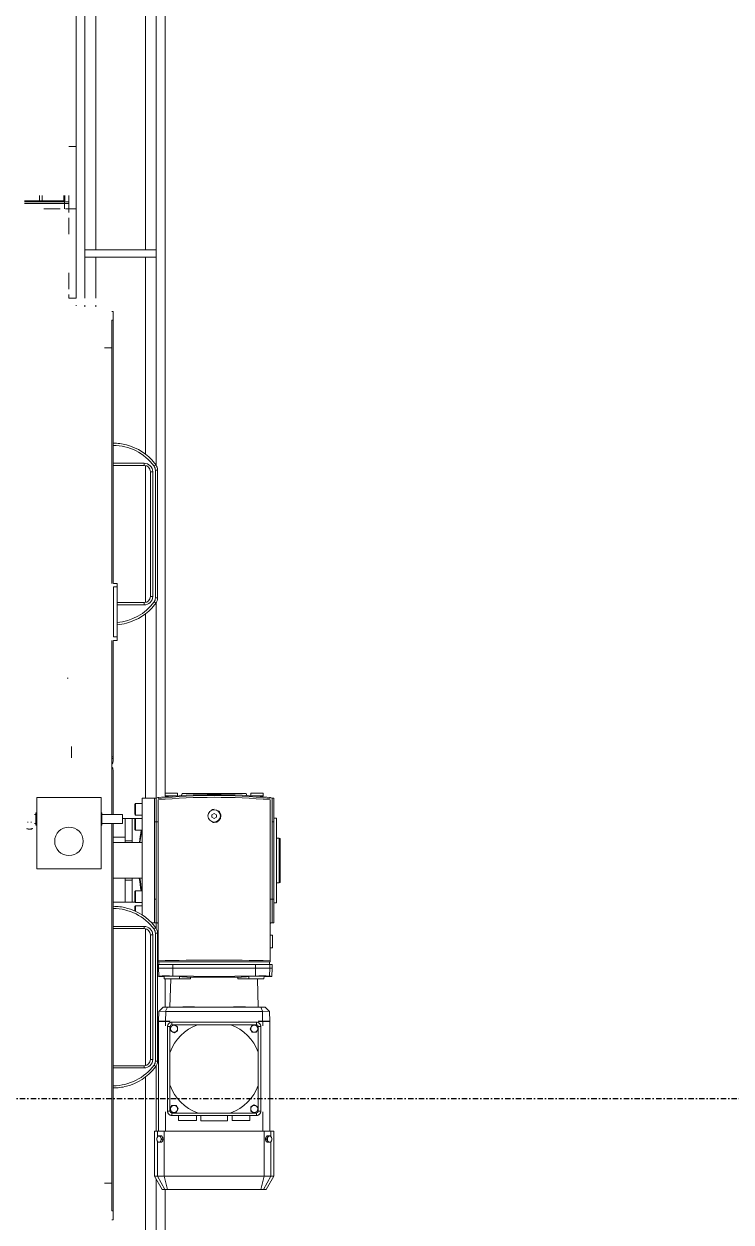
# Model space of a CAD drawing. Header units: millimetres. Extents: x 2179 to 48742, y 3478 to 161002.
# Drawn here: x 24041 to 24835, y 131659 to 133005 of the extents above; entities that cross this region are included whole.
import ezdxf

# ---------------------------------------------------------------- set-up
doc = ezdxf.new("R2010")
doc.units = ezdxf.units.MM
doc.linetypes.add('1_Čerchovaná 6_0mm', pattern=[12, 6, -3, 0, -3])
doc.layers.add('0-1', color=7, linetype='Continuous', lineweight=9)
doc.layers.add('2966-1_navrh dispozice stroju-HK_02_dwg-1', color=7, linetype='Continuous', lineweight=9, true_color=0x919191)
doc.layers.add('S-GRID-1', color=9, linetype='1_Čerchovaná 6_0mm', lineweight=25, true_color=0x808080)

# ---------------------------------------------------------------- blocks, each defined once
blk = doc.blocks.new('2966-1_navrh dispozice stroju-HK_02_dwg_SE2994-903397-1NP _ stroje')
at = {"layer": '0-1', "flags": 128}
blk.add_lwpolyline([(5293.5, 40.3), (5301.5, 40.3), (5301.5, 120.3), (5293.5, 120.3)], close=True, dxfattribs=at)
blk = doc.blocks.new('2966-1_navrh dispozice stroju-HK_02_dwg_SE2986-903400-1NP _ stroje')
at = {"layer": '0-1'}
for p, q in [((5535.4, 120.3), (4180.5, 120.3)), ((5909, 120.3), (5689.6, 120.3)), ((6055.4, 120.3), (6049, 120.3)), ((6282.9, 120.3), (6209.6, 120.3)), ((7575.5, 120.3), (6336.8, 120.3))]:
    blk.add_line(p, q, dxfattribs=at)
blk = doc.blocks.new('2966-1_navrh dispozice stroju-HK_02_dwg_SE2987-903401-1NP _ stroje')
at = {"layer": '0-1'}
for p, q in [((5293.5, 108.3), (4335.5, 108.3)), ((5523, 108.3), (5301.5, 108.3)), ((5689.3, 108.3), (5535.7, 108.3)), ((5909, 108.3), (5702.1, 108.3)), ((6209.3, 108.3), (6055.7, 108.3)), ((6443.5, 108.3), (6222.1, 108.3))]:
    blk.add_line(p, q, dxfattribs=at)
blk = doc.blocks.new('2966-1_navrh dispozice stroju-HK_02_dwg_SE2988-903402-1NP _ stroje')
at = {"layer": '0-1'}
for p, q in [((5293.5, 52.3), (4335.5, 52.3)), ((5347.5, 52.3), (5301.5, 52.3)), ((5357.5, 52.3), (5355.5, 52.3))]:
    blk.add_line(p, q, dxfattribs=at)
blk = doc.blocks.new('2966-1_navrh dispozice stroju-HK_02_dwg_SE2989-903403-1NP _ stroje')
at = {"layer": '0-1'}
for p, q in [((5347.5, 40.3), (4281.5, 40.3)), ((5357.5, 40.3), (5355.5, 40.3))]:
    blk.add_line(p, q, dxfattribs=at)
blk = doc.blocks.new('2966-1_navrh dispozice stroju-HK_02_dwg_SE2990-903404-1NP _ stroje')
at = {"layer": '0-1'}
blk.add_line((5177.5, 30.3), (4451.5, 30.3), dxfattribs=at)
blk = doc.blocks.new('2966-1_navrh dispozice stroju-HK_02_dwg_SE2991-903405-1NP _ stroje')
at = {"layer": '0-1'}
for p, q in [((5903.5, 130.3), (4180.5, 130.3)), ((6143.8, 130.3), (6112, 130.3)), ((7575.5, 130.3), (6348.5, 130.3))]:
    blk.add_line(p, q, dxfattribs=at)
blk = doc.blocks.new('2966-1_navrh dispozice stroju-HK_02_dwg_SE2985-903406-1NP _ stroje')
for name in ['2966-1_navrh dispozice stroju-HK_02_dwg_SE2991-903405-1NP _ stroje', '2966-1_navrh dispozice stroju-HK_02_dwg_SE2986-903400-1NP _ stroje', '2966-1_navrh dispozice stroju-HK_02_dwg_SE2987-903401-1NP _ stroje', '2966-1_navrh dispozice stroju-HK_02_dwg_SE2988-903402-1NP _ stroje', '2966-1_navrh dispozice stroju-HK_02_dwg_SE2989-903403-1NP _ stroje', '2966-1_navrh dispozice stroju-HK_02_dwg_SE2990-903404-1NP _ stroje']:
    blk.add_blockref(name, (0, 0))
blk = doc.blocks.new('2966-1_navrh dispozice stroju-HK_02_dwg_SE2979-903409-1NP _ stroje')
at = {"layer": '0-1'}
blk.add_line((5355.5, 30.3), (5356.1, 30.3), dxfattribs=at)
blk = doc.blocks.new('2966-1_navrh dispozice stroju-HK_02_dwg_SE2980-903410-1NP _ stroje')
at = {"layer": '0-1'}
for p, q in [((5247.5, 22.3), (5251.5, 22.3)), ((5257.3, 22.3), (5275.7, 22.3)), ((5319.3, 22.3), (5337.7, 22.3)), ((5343.5, 22.3), (5347.5, 22.3))]:
    blk.add_line(p, q, dxfattribs=at)
blk = doc.blocks.new('2966-1_navrh dispozice stroju-HK_02_dwg_SE2978-903411-1NP _ stroje')
at = {"layer": '0-1'}
for p, q in [((5247.5, 30.3), (5247.5, 22.3)), ((5232.5, 22.3), (5239.5, 22.3))]:
    blk.add_line(p, q, dxfattribs=at)
at = {"layer": '0-1', "flags": 128}
blk.add_lwpolyline([(5177.5, 22.3), (5177.5, 30.3), (5247.5, 30.3), (5347.5, 30.3), (5347.5, 22.3)], dxfattribs=at)
for name in ['2966-1_navrh dispozice stroju-HK_02_dwg_SE2979-903409-1NP _ stroje', '2966-1_navrh dispozice stroju-HK_02_dwg_SE2980-903410-1NP _ stroje']:
    blk.add_blockref(name, (0, 0))
blk = doc.blocks.new('2966-1_navrh dispozice stroju-HK_02_dwg_SE1628-904001-1NP _ stroje')
at = {"layer": '0-1'}
for p, q in [((5247.5, 17.3), (5241.5, 17.3)), ((5247.5, -5.9), (5247.5, 12.5))]:
    blk.add_line(p, q, dxfattribs=at)
at = {"layer": '0-1', "flags": 128}
blk.add_lwpolyline([(5241.5, -27.7), (5241.5, 17.3), (5241.5, 22.3), (5247.5, 22.3), (5247.5, 18.3)], dxfattribs=at)
blk = doc.blocks.new('2966-1_navrh dispozice stroju-HK_02_dwg_SE1397-904040-1NP _ stroje')
at = {"layer": '0-1'}
blk.add_line((6030.8, 96.3), (6035.8, 96.3), dxfattribs=at)
at = {"layer": '0-1', "flags": 128}
blk.add_lwpolyline([(6030, 104.3), (6030, 97.1), (6036.1, 97.1)], dxfattribs=at)
at = {"layer": '0-1'}
blk.add_arc((6030.8, 97.1), 0.8, 180, 270, dxfattribs=at)
blk = doc.blocks.new('2966-1_navrh dispozice stroju-HK_02_dwg_SE1396-904041-1NP _ stroje')
at = {"layer": '0-1'}
blk.add_line((5915.8, 96.3), (5927.2, 96.3), dxfattribs=at)
at = {"layer": '0-1', "flags": 128}
blk.add_lwpolyline([(5915, 104.3), (5915, 97.1), (5928, 97.1), (5928, 104.3)], dxfattribs=at)
at = {"layer": '0-1'}
for centre, start, end in [((5915.8, 97.1), 180, 270), ((5927.2, 97.1), 270, 0)]:
    blk.add_arc(centre, 0.8, start, end, dxfattribs=at)
blk = doc.blocks.new('2966-1_navrh dispozice stroju-HK_02_dwg_SE1394-904042-1NP _ stroje')
at = {"layer": '0-1'}
for p, q in [((5935.7, 252.3), (5909, 252.3)), ((6049, 252.3), (6022.3, 252.3))]:
    blk.add_line(p, q, dxfattribs=at)
blk = doc.blocks.new('2966-1_navrh dispozice stroju-HK_02_dwg_SE1395-904043-1NP _ stroje')
at = {"layer": '0-1'}
for start, end in [(180, 199.9327), (342.6228, 360)]:
    blk.add_arc((5929, 185.3), 7.5, start, end, dxfattribs=at)
blk = doc.blocks.new('2966-1_navrh dispozice stroju-HK_02_dwg_SE1393-904044-1NP _ stroje')
at = {"layer": '0-1'}
for p, q in [((5908.4, 248.4), (5908.6, 247.3)), ((6096, 247.3), (6096, 123.3)), ((6100, 231.5), (6100, 247.7)), ((5907.5, 240), (5906.5, 240)), ((5906.5, 130.5), (5907.5, 130.5)), ((5908.6, 123.3), (5908.4, 122.1)), ((6063, 122.3), (6063, 121.8)), ((6077, 121.8), (6077, 122.3)), ((6096, 122.8), (6096, 121.8)), ((6100, 121.8), (6100, 122.8)), ((5935.7, 118.3), (5935.7, 120.3))]:
    blk.add_line(p, q, dxfattribs=at)
at = {"layer": '0-1', "flags": 128}
for points in [[(5909, 252.3), (5909, 250.3), (5935.7, 250.3), (5935.7, 252.3), (6022.3, 252.3), (6022.3, 250.3)], [(6100, 139), (6100, 122.8), (6096, 122.8), (6096, 123.3), (6093, 123.3), (6093, 247.3), (6093, 248.3), (6091.6, 248.3), (5910.9, 248.3)], [(5931.5, 252.3), (5931.5, 255.3), (6026.5, 255.3), (6026.5, 252.3)], [(6049, 252.3), (6049, 250.3), (6022.3, 250.3), (5935.7, 250.3)], [(6063, 248.3), (6063, 250.8), (6077, 250.8), (6077, 248.3)], [(6093, 247.3), (6096, 247.3), (6096, 247.7), (6096, 250.3), (6100, 250.3), (6100, 247.7), (6096, 247.7)], [(5906.4, 226.3), (5903.5, 226.3), (5903.5, 240.3), (5906.5, 240.3), (5906.5, 227.7)], [(6096, 231.5), (6100, 231.5), (6100, 139), (6096, 139)], [(5906.2, 221.8), (5904, 221.3), (5904, 149.3), (5906.2, 148.7)], [(5906.5, 142.9), (5906.5, 130.3), (5903.5, 130.3), (5903.5, 144.3), (5906.4, 144.3)], [(6093, 123.3), (6093, 122.3), (6091.6, 122.3), (5910.9, 122.3)], [(5909, 118.3), (5909, 120.3), (5935.7, 120.3), (6022.3, 120.3)], [(6022.3, 118.3), (6022.3, 120.3), (6049, 120.3), (6049, 118.3)]]:
    blk.add_lwpolyline(points, dxfattribs=at)
blk.add_lwpolyline([(5931.9, 185.3), (5930.5, 182.8), (5927.6, 182.8), (5926.2, 185.3), (5927.6, 187.8), (5930.5, 187.8)], close=True, dxfattribs=at)
at = {"layer": '0-1'}
blk.add_circle((5929, 185.3), 7, dxfattribs=at)
for centre, radius, start, end in [((6505, 185.3), 600, 173.9635, 186.0351), ((6506, 185.3), 600, 173.9728, 186.0272), ((6621.9, 185.3), 713.8, 174.9363, 185.0637), ((5906, 250.3), 3, 319.8126, 360), ((6052, 250.3), 3, 180, 221.8103), ((9433, 185.3), 3342, 178.9199, 181.0801), ((5929, 185.3), 7.5, 90, 140.9121), ((5929, 185.3), 7.5, 360, 90), ((5906, 120.3), 3, 0, 39.0859), ((6052, 120.3), 3, 138.1897, 180)]:
    blk.add_arc(centre, radius, start, end, dxfattribs=at)
for points in [[(6022.3, 250.3), (6022.3, 249.9), (6022.4, 249.2), (6022.5, 248.5), (6022.6, 248.2)], [(5935.7, 120.3), (5935.7, 120.6), (5935.7, 121.3), (5935.6, 122), (5935.4, 122.4)]]:
    blk.add_open_spline(points, degree=3, knots=[0, 0, 0, 0, 0.500021, 1, 1, 1, 1], dxfattribs=at)
for name in ['2966-1_navrh dispozice stroju-HK_02_dwg_SE1394-904042-1NP _ stroje', '2966-1_navrh dispozice stroju-HK_02_dwg_SE1395-904043-1NP _ stroje']:
    blk.add_blockref(name, (0, 0))
blk = doc.blocks.new('2966-1_navrh dispozice stroju-HK_02_dwg_SE1392-904045-1NP _ stroje')
at = {"layer": '0-1'}
blk.add_line((5932.7, 96.3), (5944.1, 96.3), dxfattribs=at)
at = {"layer": '0-1', "flags": 128}
blk.add_lwpolyline([(5931.9, 104.3), (5931.9, 97.1), (5944.9, 97.1), (5944.9, 104.3)], dxfattribs=at)
at = {"layer": '0-1'}
for centre, start, end in [((5932.7, 97.1), 180, 270), ((5944.1, 97.1), 270, 0)]:
    blk.add_arc(centre, 0.8, start, end, dxfattribs=at)
blk = doc.blocks.new('2966-1_navrh dispozice stroju-HK_02_dwg_SE1391-904046-1NP _ stroje')
at = {"layer": '0-1'}
blk.add_line((6014, 96.3), (6025.4, 96.3), dxfattribs=at)
at = {"layer": '0-1', "flags": 128}
blk.add_lwpolyline([(6013.2, 104.3), (6013.2, 97.1), (6026.2, 97.1), (6026.2, 104.3)], dxfattribs=at)
at = {"layer": '0-1'}
for centre, start, end in [((6014, 97.1), 180, 270), ((6025.4, 97.1), 270, 0)]:
    blk.add_arc(centre, 0.8, start, end, dxfattribs=at)
blk = doc.blocks.new('2966-1_navrh dispozice stroju-HK_02_dwg_SE1388-904047-1NP _ stroje')
at = {"layer": '0-1'}
for p, q in [((6159.6, 246.9), (6159.6, 247.7)), ((6159.6, 239.7), (6159.6, 240.6))]:
    blk.add_line(p, q, dxfattribs=at)
blk = doc.blocks.new('2966-1_navrh dispozice stroju-HK_02_dwg_SE1389-904048-1NP _ stroje')
at = {"layer": '0-1'}
for p, q in [((6159.6, 238.5), (6159.6, 239.7)), ((6159.6, 130.8), (6159.6, 132))]:
    blk.add_line(p, q, dxfattribs=at)
blk = doc.blocks.new('2966-1_navrh dispozice stroju-HK_02_dwg_SE1390-904049-1NP _ stroje')
at = {"layer": '0-1'}
for p, q in [((6159.6, 129.9), (6159.6, 130.8)), ((6159.6, 122.8), (6159.6, 123.6))]:
    blk.add_line(p, q, dxfattribs=at)
blk = doc.blocks.new('2966-1_navrh dispozice stroju-HK_02_dwg_SE1387-904050-1NP _ stroje')
at = {"layer": '0-1'}
for p, q in [((6100, 247.7), (6108.7, 247.5)), ((6148.5, 247.2), (6159.6, 247.7)), ((6143.7, 234.8), (6112, 234)), ((6143.8, 240), (6143.9, 237.8)), ((6143.3, 150.2), (6143.8, 130.5)), ((6112, 136.5), (6143.7, 135.7)), ((6100, 122.8), (6108.7, 123)), ((6109.4, 121.8), (6109.8, 129.2)), ((6159.6, 130.8), (6148.5, 131)), ((6159.6, 122.8), (6148.5, 123.3))]:
    blk.add_line(p, q, dxfattribs=at)
at = {"layer": '0-1', "flags": 128}
for points in [[(6109.8, 241.3), (6109.4, 249.9), (6100, 250.2)], [(6148.5, 247.2), (6143.9, 242.5), (6143.8, 240), (6143.3, 220.3)], [(6159.6, 239.7), (6148.5, 239.5), (6148.3, 239.7), (6148.5, 247.2)], [(6100, 139), (6108.7, 139), (6109.4, 185.3), (6108.7, 231.5), (6100, 231.5)], [(6108.9, 241.3), (6112, 241.2), (6112, 224.1), (6109.3, 224.1)], [(6148.5, 239.5), (6148.5, 131), (6148.3, 130.8), (6143.9, 132.8), (6143.9, 237.8), (6148.3, 239.7)], [(6112, 224.1), (6112, 211.9), (6110.2, 211.8), (6110.2, 158.7), (6112, 158.6), (6112, 146.4)], [(6109.3, 146.4), (6112, 146.4), (6112, 129.3), (6108.9, 129.2)], [(6143.9, 132.8), (6143.8, 130.5), (6143.9, 128), (6148.5, 123.3), (6148.3, 130.8)]]:
    blk.add_lwpolyline(points, dxfattribs=at)
at = {"layer": '0-1'}
for centre, radius, start, end in [((6280.5, 239.8), 171.9, 177.432, 182.7643), ((6174.7, 232.3), 67.7, 164.8582, 167.052), ((6259.3, 235.8), 150.5, 177.8922, 184.4478), ((6286.6, 130.7), 178, 177.3275, 182.4763), ((6267, 134.6), 158.2, 175.7123, 181.9477)]:
    blk.add_arc(centre, radius, start, end, dxfattribs=at)
for points, degree, knots in [([(6110.2, 211.8), (6110, 214.1), (6109.7, 218), (6109.5, 221.8), (6109.3, 224.1)], 2, [0, 0, 0, 0.375, 0.625, 1, 1, 1]), ([(6143.3, 150.2), (6143.6, 161.9), (6143.8, 185.3), (6143.6, 208.6), (6143.3, 220.3)], 3, [0, 0, 0, 0, 0.5, 1, 1, 1, 1]), ([(6109.3, 146.4), (6109.5, 148.7), (6109.7, 152.6), (6110, 156.4), (6110.2, 158.7)], 2, [0, 0, 0, 0.375, 0.625, 1, 1, 1])]:
    blk.add_open_spline(points, degree=degree, knots=knots, dxfattribs=at)
for name in ['2966-1_navrh dispozice stroju-HK_02_dwg_SE1388-904047-1NP _ stroje', '2966-1_navrh dispozice stroju-HK_02_dwg_SE1389-904048-1NP _ stroje', '2966-1_navrh dispozice stroju-HK_02_dwg_SE1390-904049-1NP _ stroje']:
    blk.add_blockref(name, (0, 0))
blk = doc.blocks.new('2966-1_navrh dispozice stroju-HK_02_dwg_SE1385-904051-1NP _ stroje')
at = {"layer": '0-1'}
for p, q in [((6159.6, 238.5), (6159.6, 234.8)), ((6159.6, 135.8), (6159.6, 132))]:
    blk.add_line(p, q, dxfattribs=at)
blk = doc.blocks.new('2966-1_navrh dispozice stroju-HK_02_dwg_SE1386-904052-1NP _ stroje')
at = {"layer": '0-1'}
for p, q in [((6160, 234.9), (6160, 238.5)), ((6160, 132), (6160, 135.6))]:
    blk.add_line(p, q, dxfattribs=at)
blk = doc.blocks.new('2966-1_navrh dispozice stroju-HK_02_dwg_SE1384-904053-1NP _ stroje')
at = {"layer": '0-1', "flags": 128}
for points in [[(6159.6, 247.8), (6159.6, 246.9), (6160, 246.9), (6160, 247.8)], [(6160, 132), (6159.6, 132), (6159.6, 129.9), (6160, 129.9)]]:
    blk.add_lwpolyline(points, close=True, dxfattribs=at)
for points in [[(6159.6, 246.9), (6159.6, 240.6), (6160, 240.6), (6160, 246.9)], [(6159.6, 240.6), (6159.6, 238.5), (6160, 238.5), (6160, 240.6)], [(6159.6, 129.9), (6159.6, 123.6), (6160, 123.6), (6160, 129.9)], [(6159.6, 123.6), (6159.6, 122.8), (6160, 122.8), (6160, 123.6)]]:
    blk.add_lwpolyline(points, dxfattribs=at)
for name in ['2966-1_navrh dispozice stroju-HK_02_dwg_SE1385-904051-1NP _ stroje', '2966-1_navrh dispozice stroju-HK_02_dwg_SE1386-904052-1NP _ stroje']:
    blk.add_blockref(name, (0, 0))
blk = doc.blocks.new('2966-1_navrh dispozice stroju-HK_02_dwg_SE1381-904054-1NP _ stroje')
at = {"layer": '0-1'}
for p, q in [((6160, 130.8), (6164.7, 130.8)), ((6261.4, 130.8), (6282.9, 130.8))]:
    blk.add_line(p, q, dxfattribs=at)
blk = doc.blocks.new('2966-1_navrh dispozice stroju-HK_02_dwg_SE1382-904055-1NP _ stroje')
at = {"layer": '0-1'}
for p, q in [((6160, 239.8), (6164.7, 239.8)), ((6261.4, 239.8), (6282.9, 239.8))]:
    blk.add_line(p, q, dxfattribs=at)
blk = doc.blocks.new('2966-1_navrh dispozice stroju-HK_02_dwg_SE1383-904056-1NP _ stroje')
at = {"layer": '0-1'}
for p, q in [((6160, 234.9), (6160, 239.8)), ((6160, 130.8), (6160, 135.6))]:
    blk.add_line(p, q, dxfattribs=at)
blk = doc.blocks.new('2966-1_navrh dispozice stroju-HK_02_dwg_SE1380-904057-1NP _ stroje')
at = {"layer": '0-1', "flags": 128}
for points in [[(6160, 239.8), (6160, 247.8), (6282.9, 247.8)], [(6160, 130.8), (6160, 122.8), (6282.9, 122.8)]]:
    blk.add_lwpolyline(points, dxfattribs=at)
for name in ['2966-1_navrh dispozice stroju-HK_02_dwg_SE1382-904055-1NP _ stroje', '2966-1_navrh dispozice stroju-HK_02_dwg_SE1383-904056-1NP _ stroje', '2966-1_navrh dispozice stroju-HK_02_dwg_SE1381-904054-1NP _ stroje']:
    blk.add_blockref(name, (0, 0))
blk = doc.blocks.new('2966-1_navrh dispozice stroju-HK_02_dwg_SE1379-904058-1NP _ stroje')
at = {"layer": '0-1'}
for p, q in [((6160.5, 137.8), (6160.5, 232.8)), ((6165.5, 237.8), (6260.5, 237.8)), ((6265.5, 232.8), (6265.5, 137.8)), ((6260.5, 132.8), (6165.5, 132.8))]:
    blk.add_line(p, q, dxfattribs=at)
at = {"layer": '0-1', "flags": 128}
for points in [[(6265.5, 225.3), (6270.9, 225.3), (6270.9, 205.3), (6265.5, 205.3)], [(6265.5, 200.3), (6271.4, 200.3), (6271.4, 170.3), (6265.5, 170.3)], [(6265.5, 165.3), (6270.9, 165.3), (6270.9, 145.3), (6265.5, 145.3)]]:
    blk.add_lwpolyline(points, dxfattribs=at)
at = {"layer": '0-1'}
for centre, start, end in [((6165.5, 232.8), 89.9984, 180.0016), ((6260.5, 232.8), 359.9984, 90.0016), ((6165.5, 137.8), 179.9984, 270.0016), ((6260.5, 137.8), 269.9984, 0.0016)]:
    blk.add_arc(centre, 5, start, end, dxfattribs=at)
blk = doc.blocks.new('2966-1_navrh dispozice stroju-HK_02_dwg_SE1375-904059-1NP _ stroje')
at = {"layer": '0-1'}
for p, q in [((6163.5, 140.4), (6163.5, 166.4)), ((6163.5, 137.8), (6163.5, 140.1))]:
    blk.add_line(p, q, dxfattribs=at)
blk = doc.blocks.new('2966-1_navrh dispozice stroju-HK_02_dwg_SE1376-904060-1NP _ stroje')
at = {"layer": '0-1'}
for p, q in [((6165.5, 234.8), (6167.9, 234.8)), ((6168.2, 234.8), (6194.2, 234.8))]:
    blk.add_line(p, q, dxfattribs=at)
blk = doc.blocks.new('2966-1_navrh dispozice stroju-HK_02_dwg_SE1377-904061-1NP _ stroje')
at = {"layer": '0-1'}
for p, q in [((6262.6, 232.8), (6262.6, 230.4)), ((6262.6, 230.1), (6262.6, 204.1))]:
    blk.add_line(p, q, dxfattribs=at)
blk = doc.blocks.new('2966-1_navrh dispozice stroju-HK_02_dwg_SE1378-904062-1NP _ stroje')
at = {"layer": '0-1'}
for p, q in [((6257.9, 135.7), (6231.9, 135.7)), ((6260.5, 135.7), (6258.2, 135.7))]:
    blk.add_line(p, q, dxfattribs=at)
blk = doc.blocks.new('2966-1_navrh dispozice stroju-HK_02_dwg_SE1374-904063-1NP _ stroje')
at = {"layer": '0-1', "flags": 128}
for points in [[(6163.5, 166.4), (6163.5, 204.1), (6163.5, 232.8), (6160.5, 232.8), (6160.5, 137.8), (6163.5, 137.8)], [(6194.2, 234.8), (6231.9, 234.8), (6260.5, 234.8), (6260.5, 237.8), (6165.5, 237.8), (6165.5, 234.8)], [(6262.6, 204.1), (6262.6, 166.4), (6262.6, 137.8), (6265.5, 137.8), (6265.5, 232.8), (6262.6, 232.8)], [(6231.9, 135.7), (6194.2, 135.7), (6165.5, 135.7), (6165.5, 132.8), (6260.5, 132.8), (6260.5, 135.7)]]:
    blk.add_lwpolyline(points, dxfattribs=at)
for points in [[(6168, 234.9), (6172, 232.6), (6172, 230.3), (6172, 227.9), (6168, 225.6), (6164, 227.9), (6164, 230.3), (6164, 232.6)], [(6262.7, 230.3), (6260.4, 226.3), (6258, 226.3), (6255.7, 226.3), (6253.4, 230.3), (6255.7, 234.3), (6258, 234.3), (6260.4, 234.3)], [(6163.4, 140.3), (6165.7, 144.3), (6168, 144.3), (6170.4, 144.3), (6172.7, 140.3), (6170.4, 136.3), (6168, 136.3), (6165.7, 136.3)], [(6258, 135.6), (6254, 137.9), (6254, 140.3), (6254, 142.6), (6258, 144.9), (6262, 142.6), (6262, 140.3), (6262, 137.9)]]:
    blk.add_lwpolyline(points, close=True, dxfattribs=at)
at = {"layer": '0-1'}
for centre, radius, start, end in [((6165.5, 232.8), 5, 90, 180), ((6213, 185.3), 53, 110.7871, 159.2129), ((6165.5, 232.8), 2.05, 90, 180), ((6168, 230.3), 4, 360, 180), ((6168, 230.3), 4, 180, 0), ((6213, 185.3), 53, 20.7871, 69.2129), ((6258, 230.3), 4, 90, 270), ((6258, 230.3), 4, 270, 90), ((6260.5, 232.8), 5, 0, 90), ((6260.5, 232.8), 2.05, 0, 90), ((6213, 185.3), 53, 200.7871, 249.2129), ((6213, 185.3), 53, 290.7871, 339.2129), ((6165.5, 137.8), 5, 180, 270), ((6165.5, 137.8), 2.05, 180, 270), ((6168, 140.3), 4, 90, 270), ((6168, 140.3), 4, 270, 90), ((6258, 140.3), 4, 0, 180), ((6258, 140.3), 4, 180, 0), ((6260.5, 137.8), 2.05, 270, 360), ((6260.5, 137.8), 5, 270, 360)]:
    blk.add_arc(centre, radius, start, end, dxfattribs=at)
for name in ['2966-1_navrh dispozice stroju-HK_02_dwg_SE1376-904060-1NP _ stroje', '2966-1_navrh dispozice stroju-HK_02_dwg_SE1377-904061-1NP _ stroje', '2966-1_navrh dispozice stroju-HK_02_dwg_SE1375-904059-1NP _ stroje', '2966-1_navrh dispozice stroju-HK_02_dwg_SE1378-904062-1NP _ stroje']:
    blk.add_blockref(name, (0, 0))
blk = doc.blocks.new('2966-1_navrh dispozice stroju-HK_02_dwg_SE1370-904064-1NP _ stroje')
at = {"layer": '0-1'}
for points, knots in [([(6289.1, 244.1), (6289.4, 243.7), (6290.2, 243.2), (6291.2, 243), (6291.7, 243)], [0, 0, 0, 0, 0.499817, 1, 1, 1, 1]), ([(6292.2, 243), (6292.7, 243), (6293.7, 243.2), (6294.5, 243.7), (6294.8, 244.1)], [0, 0, 0, 0, 0.500183, 1, 1, 1, 1])]:
    blk.add_open_spline(points, degree=3, knots=knots, dxfattribs=at)
blk = doc.blocks.new('2966-1_navrh dispozice stroju-HK_02_dwg_SE1371-904065-1NP _ stroje')
at = {"layer": '0-1'}
for points, knots in [([(6291.7, 127.9), (6291.2, 127.9), (6290.2, 127.7), (6289.4, 127.2), (6289.1, 126.8)], [0, 0, 0, 0, 0.500183, 1, 1, 1, 1]), ([(6294.8, 126.8), (6294.5, 127.2), (6293.7, 127.7), (6292.7, 127.9), (6292.2, 127.9)], [0, 0, 0, 0, 0.499817, 1, 1, 1, 1])]:
    blk.add_open_spline(points, degree=3, knots=knots, dxfattribs=at)
blk = doc.blocks.new('2966-1_navrh dispozice stroju-HK_02_dwg_SE1372-904066-1NP _ stroje')
at = {"layer": '0-1'}
for p, q in [((6282.9, 121.5), (6289.7, 121.5)), ((6294.2, 121.5), (6333.5, 121.5))]:
    blk.add_line(p, q, dxfattribs=at)
blk = doc.blocks.new('2966-1_navrh dispozice stroju-HK_02_dwg_SE1373-904067-1NP _ stroje')
at = {"layer": '0-1'}
for p, q in [((6282.9, 249), (6289, 249)), ((6294.9, 249), (6333.5, 249))]:
    blk.add_line(p, q, dxfattribs=at)
blk = doc.blocks.new('2966-1_navrh dispozice stroju-HK_02_dwg_SE1369-904068-1NP _ stroje')
at = {"layer": '0-1'}
for p, q in [((6291.9, 242.9), (6291.9, 244.4)), ((6333.5, 249), (6333.5, 252.2))]:
    blk.add_line(p, q, dxfattribs=at)
at = {"layer": '0-1', "flags": 128}
for points in [[(6348.5, 240.7), (6348.5, 243.5), (6333.5, 252.2), (6282.9, 252.2), (6282.9, 249), (6282.9, 241.3)], [(6348.5, 237.6), (6348.5, 240.7), (6333.5, 249), (6333.5, 241.3), (6282.9, 241.3), (6282.9, 129.2)], [(6295.4, 248.7), (6295.4, 247.5), (6295.4, 245.8), (6295.4, 244.3), (6293.7, 243.6), (6291.9, 242.9), (6290.2, 243.6), (6288.4, 244.3), (6288.4, 245.8), (6288.4, 247.5), (6288.4, 248.7)], [(6333.5, 118.3), (6282.9, 118.3), (6282.9, 121.5), (6282.9, 129.2), (6333.5, 129.2), (6333.5, 241.3), (6348.5, 237.6), (6348.5, 132.9)], [(6288.4, 122.2), (6288.4, 123.4), (6288.4, 125.1), (6288.4, 126.6), (6290.2, 127.3), (6291.9, 128), (6291.9, 126.5)], [(6291.9, 128), (6293.7, 127.3), (6295.4, 126.6), (6295.4, 125.1), (6295.4, 123.4), (6295.4, 122.2)], [(6348.5, 129.8), (6348.5, 132.9), (6333.5, 129.2), (6333.5, 121.5)]]:
    blk.add_lwpolyline(points, dxfattribs=at)
blk.add_lwpolyline([(6348.5, 127), (6333.5, 118.3), (6333.5, 121.5), (6348.5, 129.8)], close=True, dxfattribs=at)
at = {"layer": '0-1'}
for centre, radius, start, end in [((6294.3, 239.7), 10.7, 112.8096, 123.4448), ((6290.3, 245.5), 1.81, 163.1136, 209.9078), ((6287.1, 237.7), 8.27, 67.9417, 80.5682), ((6293.3, 241.9), 8.27, 99.4318, 112.0583), ((6286, 235.4), 10.7, 56.5552, 67.1904), ((6290.6, 241.9), 8.27, 67.9417, 80.5682), ((6297.8, 235.4), 10.7, 112.8096, 123.4448), ((6289.5, 239.7), 10.7, 56.5552, 67.1904), ((6296.8, 237.7), 8.27, 99.4318, 112.0583), ((6293.6, 245.5), 1.81, 330.0328, 16.9458), ((6287.1, 133.2), 8.27, 279.4318, 292.0583), ((6294.3, 131.2), 10.7, 236.5552, 247.1904), ((6286, 135.4), 10.7, 292.8096, 303.4448), ((6293.3, 129), 8.27, 247.9417, 260.5682), ((6297.8, 135.4), 10.7, 236.5552, 247.1904), ((6290.6, 129), 8.27, 279.4318, 292.0583), ((6296.8, 133.2), 8.27, 247.9417, 260.5682), ((6289.5, 131.2), 10.7, 292.8096, 303.4448)]:
    blk.add_arc(centre, radius, start, end, dxfattribs=at)
for points, knots in [([(6290.2, 249.6), (6289.9, 249.5), (6289.5, 249.2), (6289, 248.8), (6288.6, 248.3), (6288.4, 247.8), (6288.4, 247.5)], [0, 0, 0, 0, 0.333545, 0.500261, 0.66691, 1, 1, 1, 1]), ([(6288.4, 247.5), (6288.4, 247.1), (6288.6, 246.6), (6289, 246.1), (6289.5, 245.7), (6289.9, 245.4), (6290.2, 245.3)], [0, 0, 0, 0, 0.33309, 0.499739, 0.666455, 1, 1, 1, 1]), ([(6295.4, 247.5), (6295.4, 247.8), (6295.3, 248.3), (6294.9, 248.8), (6294.4, 249.2), (6294, 249.5), (6293.7, 249.6)], [0, 0, 0, 0, 0.33309, 0.499739, 0.666455, 1, 1, 1, 1]), ([(6293.7, 245.3), (6294, 245.4), (6294.4, 245.7), (6294.9, 246.1), (6295.3, 246.6), (6295.4, 247.1), (6295.4, 247.5)], [0, 0, 0, 0, 0.333545, 0.500261, 0.66691, 1, 1, 1, 1]), ([(6290.2, 125.6), (6289.9, 125.5), (6289.5, 125.2), (6289, 124.8), (6288.6, 124.2), (6288.4, 123.8), (6288.4, 123.4)], [0, 0, 0, 0, 0.333545, 0.500261, 0.66691, 1, 1, 1, 1]), ([(6288.4, 123.4), (6288.4, 123.1), (6288.6, 122.6), (6289, 122.1), (6289.5, 121.7), (6289.9, 121.4), (6290.2, 121.3)], [0, 0, 0, 0, 0.33309, 0.499739, 0.666455, 1, 1, 1, 1]), ([(6295.4, 123.4), (6295.4, 123.8), (6295.3, 124.2), (6294.9, 124.8), (6294.4, 125.2), (6294, 125.5), (6293.7, 125.6)], [0, 0, 0, 0, 0.33309, 0.499739, 0.666455, 1, 1, 1, 1]), ([(6293.7, 121.3), (6294, 121.4), (6294.4, 121.7), (6294.9, 122.1), (6295.3, 122.6), (6295.4, 123.1), (6295.4, 123.4)], [0, 0, 0, 0, 0.333545, 0.500261, 0.66691, 1, 1, 1, 1])]:
    blk.add_open_spline(points, degree=3, knots=knots, dxfattribs=at)
for points in [[(6293.7, 249.6), (6293.1, 249.8), (6291.9, 250), (6290.7, 249.8), (6290.2, 249.6)], [(6290.2, 245.3), (6290.7, 245.1), (6291.9, 244.9), (6293.1, 245.1), (6293.7, 245.3)], [(6293.7, 125.6), (6293.1, 125.8), (6291.9, 126), (6290.7, 125.8), (6290.2, 125.6)], [(6290.2, 121.3), (6290.7, 121.1), (6291.9, 120.8), (6293.1, 121.1), (6293.7, 121.3)]]:
    blk.add_open_spline(points, degree=3, dxfattribs=at)
for name in ['2966-1_navrh dispozice stroju-HK_02_dwg_SE1373-904067-1NP _ stroje', '2966-1_navrh dispozice stroju-HK_02_dwg_SE1370-904064-1NP _ stroje', '2966-1_navrh dispozice stroju-HK_02_dwg_SE1372-904066-1NP _ stroje', '2966-1_navrh dispozice stroju-HK_02_dwg_SE1371-904065-1NP _ stroje']:
    blk.add_blockref(name, (0, 0))
blk = doc.blocks.new('2966-1_navrh dispozice stroju-HK_02_dwg_SE1368-904069-1NP _ stroje')
at = {"layer": '0-1'}
blk.add_line((5944.9, 104), (5959, 102), dxfattribs=at)
at = {"layer": '0-1', "flags": 128}
blk.add_lwpolyline([(6040.1, 104.3), (5909, 104.3), (5909, 118.3), (6049.1, 118.3), (6049.1, 115.1)], dxfattribs=at)
at = {"layer": '0-1'}
for centre, radius, start, end in [((6109.5, 1284.9), 1193, 262.0677, 262.754), ((5469.9, 3926.9), 3861.3, 277.8769, 278.0891), ((5352.6, 4725.2), 4668.9, 277.9584, 278.1337)]:
    blk.add_arc(centre, radius, start, end, dxfattribs=at)
blk = doc.blocks.new('2966-1_navrh dispozice stroju-HK_02_dwg_SE1367-904070-1NP _ stroje')
at = {"layer": '0-1', "flags": 128}
blk.add_lwpolyline([(5939, 255.3), (5939, 255.3), (6019, 255.3)], dxfattribs=at)
blk = doc.blocks.new('2966-1_navrh dispozice stroju-HK_02_dwg_SE1366-904071-1NP _ stroje')
at = {"layer": '0-1'}
blk.add_line((6004, 255.3), (6004, 258.3), dxfattribs=at)
at = {"layer": '0-1', "flags": 128}
blk.add_lwpolyline([(5954, 255.3), (5954, 258.3), (5954.2, 259.3), (6003.9, 259.3), (6004, 258.3), (5954, 258.3)], dxfattribs=at)
blk = doc.blocks.new('2966-1_navrh dispozice stroju-HK_02_dwg_SE1346-904075-1NP _ stroje')
at = {"layer": '0-1'}
for p, q in [((5936.3, -20), (5935.8, -20)), ((5935.8, -24), (5936.3, -24))]:
    blk.add_line(p, q, dxfattribs=at)
for points, knots in [([(5943.2, -25.1), (5943.2, -25.1), (5943.3, -25), (5943.3, -24.9), (5943.4, -24.8), (5943.4, -24.7), (5943.4, -24.6), (5943.5, -24.5), (5943.5, -24.4), (5943.5, -24.3), (5943.5, -24.2), (5943.5, -24.1), (5943.6, -24), (5943.6, -23.9), (5943.6, -23.9), (5943.6, -23.8), (5943.6, -23.7), (5943.6, -23.6), (5943.7, -23.5), (5943.7, -23.4), (5943.7, -23.3), (5943.7, -23.2), (5943.7, -23.1), (5943.7, -23), (5943.7, -22.9), (5943.7, -22.8), (5943.7, -22.7), (5943.7, -22.6), (5943.7, -22.5), (5943.7, -22.4), (5943.7, -22.3), (5943.8, -22.2), (5943.8, -22.1), (5943.8, -22), (5943.8, -21.9), (5943.8, -21.9), (5943.8, -21.8), (5943.7, -21.7), (5943.7, -21.6), (5943.7, -21.5), (5943.7, -21.4), (5943.7, -21.3), (5943.7, -21.2), (5943.7, -21.1), (5943.7, -21), (5943.7, -20.9), (5943.7, -20.8), (5943.7, -20.7), (5943.7, -20.6), (5943.7, -20.5), (5943.6, -20.4), (5943.6, -20.3), (5943.6, -20.2), (5943.6, -20.1), (5943.6, -20), (5943.6, -20), (5943.5, -19.9), (5943.5, -19.8), (5943.5, -19.7), (5943.5, -19.6), (5943.5, -19.5), (5943.4, -19.4), (5943.4, -19.3), (5943.4, -19.2), (5943.3, -19.1), (5943.3, -19), (5943.3, -19), (5943.2, -18.9), (5943.2, -18.8), (5943.1, -18.7), (5943, -18.6), (5943, -18.5), (5942.9, -18.5), (5942.8, -18.5)], [0, 0, 0, 0, 0.0274, 0.041098, 0.054797, 0.068495, 0.082193, 0.095891, 0.109591, 0.12329, 0.136989, 0.150687, 0.164385, 0.178082, 0.191779, 0.205477, 0.219174, 0.232871, 0.246568, 0.260265, 0.273962, 0.287658, 0.301355, 0.315052, 0.328749, 0.342446, 0.356142, 0.369839, 0.383536, 0.397233, 0.41093, 0.424626, 0.438323, 0.45202, 0.465717, 0.479413, 0.49311, 0.506807, 0.520504, 0.534201, 0.547897, 0.561594, 0.575291, 0.588988, 0.602685, 0.616381, 0.630078, 0.643775, 0.657472, 0.671169, 0.684866, 0.698563, 0.71226, 0.725957, 0.739655, 0.753352, 0.76705, 0.780748, 0.794446, 0.808146, 0.821845, 0.835544, 0.849242, 0.86294, 0.876638, 0.890337, 0.904036, 0.917739, 0.931441, 0.945144, 0.958863, 0.972582, 1, 1, 1, 1]), ([(5944, -22), (5944, -21.6), (5944, -21.1), (5943.9, -20.3), (5943.8, -19.6), (5943.6, -19.1), (5943.3, -18.8)], [0, 0, 0, 0, 0.33347, 0.500201, 0.666928, 1, 1, 1, 1])]:
    blk.add_open_spline(points, degree=3, knots=knots, dxfattribs=at)
blk = doc.blocks.new('2966-1_navrh dispozice stroju-HK_02_dwg_SE1332-904077-1NP _ stroje')
at = {"layer": '0-1'}
for p, q in [((5403.5, 70.3), (5667.9, 70.3)), ((5731.9, 70.3), (5927.5, 70.3)), ((5937.5, 70.3), (6341.5, 70.3))]:
    blk.add_line(p, q, dxfattribs=at)
blk = doc.blocks.new('2966-1_navrh dispozice stroju-HK_02_dwg_SE1331-904078-1NP _ stroje')
at = {"layer": '0-1'}
for p, q in [((5403.5, 70.3), (5403.5, 62.3)), ((6341.5, 70.3), (6341.5, 62.3))]:
    blk.add_line(p, q, dxfattribs=at)
blk.add_blockref('2966-1_navrh dispozice stroju-HK_02_dwg_SE1332-904077-1NP _ stroje', (0, 0))
blk = doc.blocks.new('2966-1_navrh dispozice stroju-HK_02_dwg_SE1307-904093-1NP _ stroje')
at = {"layer": '0-1', "flags": 128}
blk.add_lwpolyline([(5774.4, 21.3), (5774.3, 21.3), (5774.2, 20.3)], dxfattribs=at)
blk = doc.blocks.new('2966-1_navrh dispozice stroju-HK_02_dwg_SE1306-904094-1NP _ stroje')
at = {"layer": '0-1', "flags": 128}
blk.add_lwpolyline([(5774.4, 21.3), (5774.3, 21.3), (5774.2, 20.3)], dxfattribs=at)
blk = doc.blocks.new('2966-1_navrh dispozice stroju-HK_02_dwg_SE1301-904095-1NP _ stroje')
at = {"layer": '0-1'}
for p, q in [((6052.9, 118.4), (6052.9, 118.3)), ((6056.2, 117.8), (6054.7, 119.8)), ((6208.8, 117.8), (6210.3, 119.8)), ((6212.1, 118.4), (6212.1, 118.4))]:
    blk.add_line(p, q, dxfattribs=at)
at = {"layer": '0-1', "flags": 128}
for points in [[(6060.7, 121.8), (6204.3, 121.8), (6204.3, 119.3), (6060.7, 119.3)], [(6202.5, 116.3), (6202.5, 113.8), (6062.5, 113.8), (6062.5, 116.3)]]:
    blk.add_lwpolyline(points, close=True, dxfattribs=at)
for points in [[(6053, 71.8), (6053, 106.8), (6055.5, 106.8), (6055.5, 71.8)], [(6209.5, 71.8), (6209.5, 106.8), (6212, 106.8), (6212, 71.8)]]:
    blk.add_lwpolyline(points, dxfattribs=at)
at = {"layer": '0-1'}
for centre, radius, start, end in [((6060.7, 111.8), 10, 90, 126.4615), ((6204.3, 111.8), 10, 53.5385, 90), ((6090.2, 71.8), 59.7, 128.7367, 165.3248), ((6090.2, 71.8), 57.2, 126.4615, 180), ((6090.2, 71.8), 59.7, 126.4615, 128.6351), ((6062.5, 106.8), 9.5, 90, 180), ((6062.5, 106.8), 7, 90, 180), ((6060.7, 111.8), 7.5, 90, 126.4615), ((6202.5, 106.8), 9.5, 0, 90), ((6202.5, 106.8), 7, 360, 90), ((6204.3, 111.8), 7.5, 53.5385, 90), ((6174.8, 71.8), 57.2, 360, 53.5385), ((6174.8, 71.8), 59.7, 51.3649, 53.5385), ((6174.8, 71.8), 59.7, 14.6752, 51.3307), ((6090.2, 71.8), 59.7, 165.3248, 180), ((6174.8, 71.8), 59.7, 0, 14.6752)]:
    blk.add_arc(centre, radius, start, end, dxfattribs=at)
blk = doc.blocks.new('2966-1_navrh dispozice stroju-HK_02_dwg_SE1300-904096-1NP _ stroje')
at = {"layer": '0-1'}
for p, q in [((5877.4, 71.8), (5927.5, 71.8)), ((5937.5, 71.8), (6372.5, 71.8))]:
    blk.add_line(p, q, dxfattribs=at)
blk = doc.blocks.new('2966-1_navrh dispozice stroju-HK_02_dwg_SE1299-904097-1NP _ stroje')
at = {"layer": '0-1', "flags": 128}
blk.add_lwpolyline([(6341.5, 70.3), (6372.5, 70.3), (6372.5, 71.8), (6382.5, 71.8), (6382.5, 70.3)], dxfattribs=at)
at = {"layer": '0-1'}
blk.add_arc((5877.4, 66.9), 4.86, 90, 136.2623, dxfattribs=at)
blk.add_blockref('2966-1_navrh dispozice stroju-HK_02_dwg_SE1300-904096-1NP _ stroje', (0, 0))
blk = doc.blocks.new('2966-1_navrh dispozice stroju-HK_02_dwg_SE1297-904098-1NP _ stroje')
at = {"layer": '0-1'}
blk.add_line((5953, 85.3), (5953, 71.8), dxfattribs=at)
blk = doc.blocks.new('2966-1_navrh dispozice stroju-HK_02_dwg_SE1295-904099-1NP _ stroje')
at = {"layer": '0-1'}
for p, q in [((5959, 93.3), (5957, 93.3)), ((6001, 93.3), (5999, 93.3))]:
    blk.add_line(p, q, dxfattribs=at)
blk = doc.blocks.new('2966-1_navrh dispozice stroju-HK_02_dwg_SE1296-904100-1NP _ stroje')
at = {"layer": '0-1'}
for p, q in [((5959, 85.3), (5957, 85.3)), ((6001, 85.3), (5999, 85.3))]:
    blk.add_line(p, q, dxfattribs=at)
blk = doc.blocks.new('2966-1_navrh dispozice stroju-HK_02_dwg_SE1294-904101-1NP _ stroje')
at = {"layer": '0-1', "flags": 128}
for points in [[(5957, 93.3), (5957, 85.3), (5932, 85.3), (5932, 93.3)], [(6026, 85.3), (6001, 85.3), (6001, 93.3), (6026, 93.3)]]:
    blk.add_lwpolyline(points, close=True, dxfattribs=at)
for name in ['2966-1_navrh dispozice stroju-HK_02_dwg_SE1295-904099-1NP _ stroje', '2966-1_navrh dispozice stroju-HK_02_dwg_SE1296-904100-1NP _ stroje']:
    blk.add_blockref(name, (0, 0))
blk = doc.blocks.new('2966-1_navrh dispozice stroju-HK_02_dwg_SE1292-904102-1NP _ stroje')
at = {"layer": '0-1'}
for p, q in [((6026, 93.3), (6026, 96.6)), ((6026, 71.8), (6026, 85.3))]:
    blk.add_line(p, q, dxfattribs=at)
blk = doc.blocks.new('2966-1_navrh dispozice stroju-HK_02_dwg_SE1293-904103-1NP _ stroje')
at = {"layer": '0-1'}
for p, q in [((5932, 93.3), (5932, 96.6)), ((5932, 82.3), (5932, 85.3))]:
    blk.add_line(p, q, dxfattribs=at)
blk = doc.blocks.new('2966-1_navrh dispozice stroju-HK_02_dwg_SE1291-904104-1NP _ stroje')
for name in ['2966-1_navrh dispozice stroju-HK_02_dwg_SE1293-904103-1NP _ stroje', '2966-1_navrh dispozice stroju-HK_02_dwg_SE1292-904102-1NP _ stroje']:
    blk.add_blockref(name, (0, 0))
blk = doc.blocks.new('2966-1_navrh dispozice stroju-HK_02_dwg_SE1288-904105-1NP _ stroje')
at = {"layer": '0-1'}
for p, q in [((5927.5, -14.7), (5927.5, -16.5)), ((5937.5, -16.5), (5937.5, -14.7))]:
    blk.add_line(p, q, dxfattribs=at)
at = {"layer": '0-1', "flags": 128}
for points in [[(5927.5, 59.3), (5927.5, 82.3), (5937.5, 82.3), (5937.5, 59.3)], [(5925.5, 58.3), (5925.5, 59.3), (5939.5, 59.3), (5939.5, 58.3)], [(5925.5, -13.7), (5925.5, -14.7), (5939.5, -14.7), (5939.5, -13.7)]]:
    blk.add_lwpolyline(points, dxfattribs=at)
blk.add_lwpolyline([(5908.5, 58.3), (5988.5, 58.3), (5988.5, -13.7), (5908.5, -13.7)], close=True, dxfattribs=at)
at = {"layer": '0-1'}
blk.add_circle((5957.5, 22.3), 16, dxfattribs=at)
blk = doc.blocks.new('2966-1_navrh dispozice stroju-HK_02_dwg_SE1275-904108-1NP _ stroje')
at = {"layer": '0-1'}
for p, q in [((5532.9, 118.4), (5532.9, 118.4)), ((5536.2, 117.8), (5534.7, 119.8)), ((5688.8, 117.8), (5690.3, 119.8)), ((5692.2, 118.3), (5692.1, 118.4))]:
    blk.add_line(p, q, dxfattribs=at)
at = {"layer": '0-1', "flags": 128}
for points in [[(5540.7, 121.8), (5684.3, 121.8), (5684.3, 119.3), (5540.7, 119.3)], [(5682.5, 113.8), (5542.5, 113.8), (5542.5, 116.3), (5682.5, 116.3)]]:
    blk.add_lwpolyline(points, close=True, dxfattribs=at)
for points in [[(5533, 71.8), (5533, 106.8), (5535.5, 106.8), (5535.5, 71.8)], [(5689.5, 76.3), (5689.5, 106.8), (5692, 106.8), (5692, 76.3)]]:
    blk.add_lwpolyline(points, dxfattribs=at)
at = {"layer": '0-1'}
for centre, radius, start, end in [((5540.7, 111.8), 10, 90, 126.4615), ((5684.3, 111.8), 10, 53.5385, 90), ((5570.2, 71.8), 59.7, 128.652, 165.3248), ((5570.2, 71.8), 57.2, 126.4615, 180), ((5570.2, 71.8), 59.7, 126.4615, 128.6351), ((5542.5, 106.8), 9.5, 90, 180), ((5542.5, 106.8), 7, 90, 180), ((5540.7, 111.8), 7.5, 90, 126.4615), ((5682.5, 106.8), 9.5, 0, 90), ((5682.5, 106.8), 7, 360, 90), ((5684.3, 111.8), 7.5, 53.5385, 90), ((5654.8, 71.8), 57.2, 4.5094, 53.5385), ((5654.8, 71.8), 59.7, 51.3649, 53.5385), ((5654.8, 71.8), 59.7, 14.7144, 51.2511), ((5570.2, 71.8), 59.7, 165.3248, 180), ((5654.8, 71.8), 59.7, 4.3203, 14.6752)]:
    blk.add_arc(centre, radius, start, end, dxfattribs=at)
blk = doc.blocks.new('2966-1_navrh dispozice stroju-HK_02_dwg_SE1274-904109-1NP _ stroje')
at = {"layer": '0-1'}
for p, q in [((5372.5, 71.8), (5667.9, 71.8)), ((5731.9, 71.8), (5862.5, 71.8))]:
    blk.add_line(p, q, dxfattribs=at)
blk = doc.blocks.new('2966-1_navrh dispozice stroju-HK_02_dwg_SE1273-904110-1NP _ stroje')
at = {"layer": '0-1'}
blk.add_line((5867.6, 71.8), (5864.5, 71.8), dxfattribs=at)
at = {"layer": '0-1', "flags": 128}
for points in [[(5362.5, 70.3), (5362.5, 71.8), (5372.5, 71.8), (5372.5, 70.3), (5403.5, 70.3)], [(5862.5, 70.3), (5862.5, 71.8), (5864.5, 71.8), (5864.5, 70.3)]]:
    blk.add_lwpolyline(points, dxfattribs=at)
at = {"layer": '0-1'}
blk.add_arc((5867.6, 66.9), 4.86, 43.7377, 90, dxfattribs=at)
blk.add_blockref('2966-1_navrh dispozice stroju-HK_02_dwg_SE1274-904109-1NP _ stroje', (0, 0))
blk = doc.blocks.new('2966-1_navrh dispozice stroju-HK_02_dwg_SE1241-904142-1NP _ stroje')
at = {"layer": '0-1'}
blk.add_line((5863.8, 25.3), (5851.2, 25.3), dxfattribs=at)
blk = doc.blocks.new('2966-1_navrh dispozice stroju-HK_02_dwg_SE1228-904146-1NP _ stroje')
at = {"layer": '0-1'}
for p, q in [((5959, 104.3), (5959, 71.8)), ((5999, 71.8), (5999, 104.3))]:
    blk.add_line(p, q, dxfattribs=at)
blk = doc.blocks.new('2966-1_navrh dispozice stroju-HK_02_dwg_SE1152-904150-1NP _ stroje')
at = {"layer": '0-1'}
blk.add_line((5727.9, 76.3), (5671.9, 76.3), dxfattribs=at)
at = {"layer": '0-1', "flags": 128}
blk.add_lwpolyline([(5667.9, 72.3), (5667.9, 76.3), (5671.9, 76.3), (5671.9, 72.3), (5727.9, 72.3), (5727.9, 76.3), (5731.9, 76.3), (5731.9, 72.3)], dxfattribs=at)
blk = doc.blocks.new('2966-1_navrh dispozice stroju-HK_02_dwg_SE1094-904162-1NP _ stroje')
at = {"layer": '0-1'}
blk.add_line((5241.5, 17.3), (5239.5, 17.3), dxfattribs=at)
at = {"layer": '0-1', "flags": 128}
blk.add_lwpolyline([(5241.5, 22.3), (5239.5, 22.3), (5239.5, 17.3), (5239.5, -27.7)], dxfattribs=at)
blk = doc.blocks.new('2966-1_navrh dispozice stroju-HK_02_dwg_SE1093-904163-1NP _ stroje')
at = {"layer": '0-1'}
for p, q in [((5238.5, 16.6), (5232.5, 16.6)), ((5238.5, 16.8), (5239.5, 16.8)), ((5238.5, 14.8), (5239.5, 14.8)), ((5238.5, -7.7), (5232.5, -7.7)), ((5238.5, -10.6), (5232.5, -10.6))]:
    blk.add_line(p, q, dxfattribs=at)
at = {"layer": '0-1', "flags": 128}
blk.add_lwpolyline([(5232.5, 17.8), (5238.5, 17.8), (5238.5, 16.6), (5238.5, -7.7), (5238.5, -10.6), (5238.5, -27.7)], dxfattribs=at)
at = {"layer": '0-1'}
blk.add_arc((5233.5, -27.7), 6, 360, 33.5573, dxfattribs=at)
blk = doc.blocks.new('2966-1_navrh dispozice stroju-HK_02_dwg-876232-1NP _ stroje')
at = {"rotation": 328.989640494807}
for name in ['2966-1_navrh dispozice stroju-HK_02_dwg_SE2985-903406-1NP _ stroje', '2966-1_navrh dispozice stroju-HK_02_dwg_SE2994-903397-1NP _ stroje', '2966-1_navrh dispozice stroju-HK_02_dwg_SE2978-903411-1NP _ stroje', '2966-1_navrh dispozice stroju-HK_02_dwg_SE1093-904163-1NP _ stroje', '2966-1_navrh dispozice stroju-HK_02_dwg_SE1094-904162-1NP _ stroje', '2966-1_navrh dispozice stroju-HK_02_dwg_SE1628-904001-1NP _ stroje', '2966-1_navrh dispozice stroju-HK_02_dwg_SE1273-904110-1NP _ stroje', '2966-1_navrh dispozice stroju-HK_02_dwg_SE1331-904078-1NP _ stroje', '2966-1_navrh dispozice stroju-HK_02_dwg_SE1275-904108-1NP _ stroje', '2966-1_navrh dispozice stroju-HK_02_dwg_SE1393-904044-1NP _ stroje', '2966-1_navrh dispozice stroju-HK_02_dwg_SE1367-904070-1NP _ stroje', '2966-1_navrh dispozice stroju-HK_02_dwg_SE1366-904071-1NP _ stroje', '2966-1_navrh dispozice stroju-HK_02_dwg_SE1152-904150-1NP _ stroje', '2966-1_navrh dispozice stroju-HK_02_dwg_SE1387-904050-1NP _ stroje', '2966-1_navrh dispozice stroju-HK_02_dwg_SE1368-904069-1NP _ stroje', '2966-1_navrh dispozice stroju-HK_02_dwg_SE1307-904093-1NP _ stroje', '2966-1_navrh dispozice stroju-HK_02_dwg_SE1306-904094-1NP _ stroje', '2966-1_navrh dispozice stroju-HK_02_dwg_SE1299-904097-1NP _ stroje', '2966-1_navrh dispozice stroju-HK_02_dwg_SE1396-904041-1NP _ stroje', '2966-1_navrh dispozice stroju-HK_02_dwg_SE1392-904045-1NP _ stroje', '2966-1_navrh dispozice stroju-HK_02_dwg_SE1384-904053-1NP _ stroje', '2966-1_navrh dispozice stroju-HK_02_dwg_SE1380-904057-1NP _ stroje', '2966-1_navrh dispozice stroju-HK_02_dwg_SE1288-904105-1NP _ stroje', '2966-1_navrh dispozice stroju-HK_02_dwg_SE1291-904104-1NP _ stroje', '2966-1_navrh dispozice stroju-HK_02_dwg_SE1294-904101-1NP _ stroje', '2966-1_navrh dispozice stroju-HK_02_dwg_SE1379-904058-1NP _ stroje', '2966-1_navrh dispozice stroju-HK_02_dwg_SE1374-904063-1NP _ stroje', '2966-1_navrh dispozice stroju-HK_02_dwg_SE1241-904142-1NP _ stroje', '2966-1_navrh dispozice stroju-HK_02_dwg_SE1228-904146-1NP _ stroje', '2966-1_navrh dispozice stroju-HK_02_dwg_SE1297-904098-1NP _ stroje', '2966-1_navrh dispozice stroju-HK_02_dwg_SE1301-904095-1NP _ stroje', '2966-1_navrh dispozice stroju-HK_02_dwg_SE1391-904046-1NP _ stroje', '2966-1_navrh dispozice stroju-HK_02_dwg_SE1397-904040-1NP _ stroje', '2966-1_navrh dispozice stroju-HK_02_dwg_SE1369-904068-1NP _ stroje', '2966-1_navrh dispozice stroju-HK_02_dwg_SE1346-904075-1NP _ stroje']:
    blk.add_blockref(name, (-62300.5, 46431.8), dxfattribs=at)

msp = doc.modelspace()

# ---------------------------------------------------------------- linework, layer by layer
at = {"layer": 'S-GRID-1'}
msp.add_line((15251.9, 131797.9), (41989.2, 131797.9), dxfattribs=at)

# ---------------------------------------------------------------- block references
at = {"layer": '2966-1_navrh dispozice stroju-HK_02_dwg-1', "rotation": 301.0103595051887}
msp.add_blockref('2966-1_navrh dispozice stroju-HK_02_dwg-876232-1NP _ stroje', (16370.5, 60726.8), dxfattribs=at)

doc.saveas('drawing.dxf')
